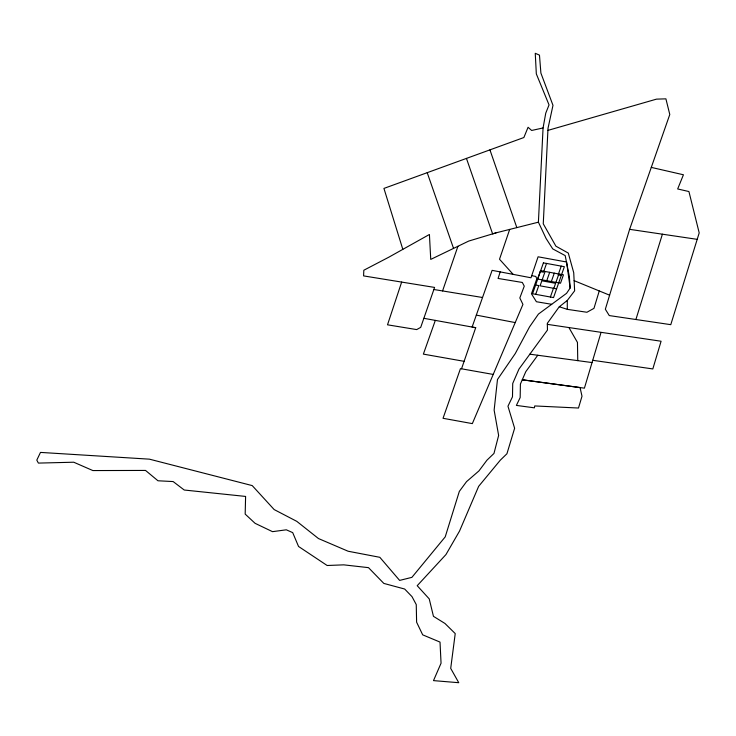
<?xml version="1.0" encoding="UTF-8"?>
<svg xmlns="http://www.w3.org/2000/svg" width="736" height="736" viewBox="0 0 736 736"><rect width="100%" height="100%" fill="white"/><g stroke="black" fill="none" stroke-linecap="round" stroke-linejoin="round"><path stroke-width="1.1" d="M538.402 222.18L543.067 127.954L545.753 113.16L549.038 104.908L536.323 73.876L535.256 53.296L539.47 55.136L540.896 73.085L552.984 105.331L548.007 128.331L543.26 223.808L555.91 246.183L568.302 253.083L573.73 272.734L574.632 290.83L567.281 300.463L559.139 306.912L547.336 323.316L547.455 330.059L518.963 369.095L512.725 383.465L512.486 396.824L507.96 406.217L514.62 428.251L506.929 453.753L500.314 460.166L478.658 486.33L459.531 531.07L445.961 554.558L417.202 585.7L429.226 598.883L433.449 616.326L444.958 623.466L455.225 633.576L450.708 668.38L458.758 682.704L433.495 680.616L441.057 663.21L440.018 642.086L422.694 634.846L416.613 622.196L416.254 604.578L411.994 596.629L404.68 589.039L383.833 583.418L368.497 567.649L343.749 564.852L327.143 565.496L298.549 546.471L292.698 532.625L286.313 529.81L272.513 531.659L255.088 523.324L245.18 514.096L245.603 496.432L184.239 490.02L173.144 481.565L157.973 480.774L145.535 470.433L92.865 470.562L73.738 462.217L38.392 463.091L36.8 460.12L40.489 452.41L149.417 459.163L252.218 485.594L274.169 509.57L296.792 521.355L318.476 538.55L348.128 551.236L379.831 557.308L399.63 580.41L411.902 577.355L445.225 536.866L459.328 491.409L466.541 481.638L478.943 470.911L486.938 460.202L493.976 453.431L498.631 435.436L494.132 410.145L497.481 379.509L515.264 353.565L529.552 326.876L538.43 314.079L566.545 293.342L570.161 288.024L569.37 276.616L565.184 255.594L552.727 248.888L546.066 238.455L538.402 222.18L496.165 232.815L468.722 241.068L430.744 259.403L429.419 234.48L388.902 257.149L363.814 270.241L363.593 275.899L434.59 287.426L420.707 327.364L416.696 329.59L387.513 324.815L401.654 282.072M600.99 332.598L584.412 388.157L522.266 379.785L580.06 387.568L582.001 396.226L578.487 408.029L534.732 405.941L534.4 407.836L516.387 405.407L520.168 397.56L520.407 384.063L525.798 371.652L537.768 355.249M599.26 290.95L593.97 308.356L586.923 312.257L567.3 309.35L559.323 306.774M547.906 130.392L656.494 99.139L665.905 98.845L669.788 114.503L629.62 229.338L605.342 309.23L609.27 315.569L670.772 324.668L699.2 232.898L688.924 191.544L677.672 188.959L683.431 174.772L651.286 167.394M635.904 319.507L662.4 234.195M500.204 271.897L498.07 278.447L522.33 282.468L524.262 286.157L519.818 297.96L522.937 304.41L472.337 423.614L443.035 418.296L460.46 368.616L493.212 374.431M509.68 229.411L499.514 259.238L513.158 274.372M442.566 290.932L457.921 246.284M461.527 368.8L475.704 327.695L423.881 318.32M535.716 294.336L538.78 285.586L535.642 285.016M546.544 263.433L543.481 272.182L540.334 271.612M542.165 279.864L545.109 271.483M546.756 280.701L549.691 272.32M551.347 281.538L554.282 273.157M550.39 297.022L553.463 288.273M561.228 266.119L558.155 274.868L561.301 275.439M553.84 288.337L555.606 283.314L541.843 280.802L540.077 285.826L556.6 288.843M555.928 282.376L558.863 273.994M435.326 320.39L423.375 354.117L464.122 361.33M496.165 232.815L492.623 233.882L466.449 158.406M543.067 127.954L531.65 130.465L528.071 127.282L523.866 137.531L383.934 188.416L402.813 249.32M529.846 354.182L592.048 362.563M547.354 324.355L661.084 341.237L652.823 368.938L592.719 360.3M629.62 229.338L697.222 239.347M433.918 289.515L482.531 297.5M551.678 304.299L536.406 301.732L531.438 293.793L536.811 278.88L535.826 276.46L531.705 275.669M475.704 327.695L472.107 327.051L492.117 270.351L530.996 277.776L538.08 256.8L566.6 262.007L570.161 288.024M476.312 315.109L515.228 322.58M574.126 280.664L609.61 295.182M569.186 328.026L577.456 342.415L577.76 360.64M427.22 172.675L453.542 248.391M489.937 149.868L516.828 227.608M567.281 300.463L567.3 309.35M540.518 270.646L537.584 279.027L560.519 283.213L563.454 274.832L540.518 270.646M543.407 262.862L532.57 293.765L553.536 297.592L564.365 266.69L543.407 262.862"/></g></svg>
